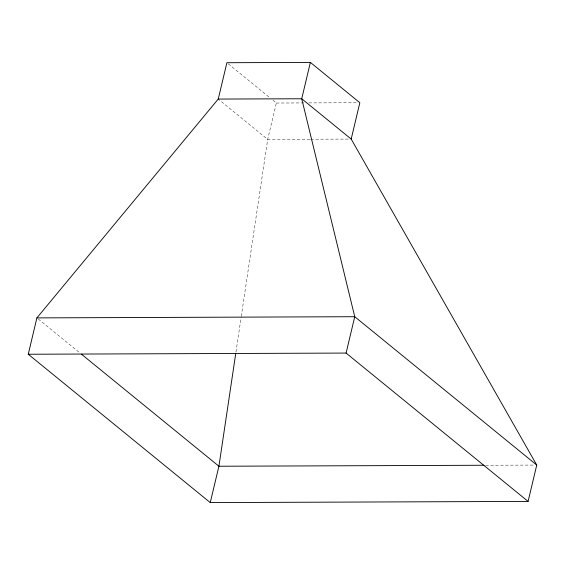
<?xml version="1.0" encoding="UTF-8"?>
<svg xmlns="http://www.w3.org/2000/svg" width="565" height="565" viewBox="0 0 565 565"><rect width="100%" height="100%" fill="white"/><g stroke="black" fill="none" stroke-linecap="round" stroke-linejoin="round"><path stroke-width="0.42" stroke-dasharray="2.83 2.12" d="M235.951 352.059L241.156 317.191M241.283 316.322L267.69 139.378L276.349 103.028L272.288 99.715M276.349 103.028L304.471 102.922M308.871 102.908L358.083 102.724M309.874 139.223L267.69 139.378L218.231 99.066M310.757 139.223L348.541 139.082M485.688 465.249L534.991 465.066M228.246 63.817L269.576 97.505M38.279 319.006L80.018 353.026"/><path stroke-width="0.85" d="M235.697 353.803L218.916 466.238L210.251 502.596L528.091 501.416L536.75 465.059L351.183 139.068L301.724 98.762L218.231 99.066L36.909 317.89L28.25 354.248L210.251 502.596M218.231 99.066L226.897 62.715L310.383 62.404L359.841 102.717L351.183 139.068M310.383 62.404L301.724 98.762L354.749 316.711L346.084 353.069L528.091 501.416M36.909 317.89L354.749 316.711L536.75 465.059M28.25 354.248L346.084 353.069M483.923 465.256L218.916 466.238L81.388 354.142"/></g></svg>
